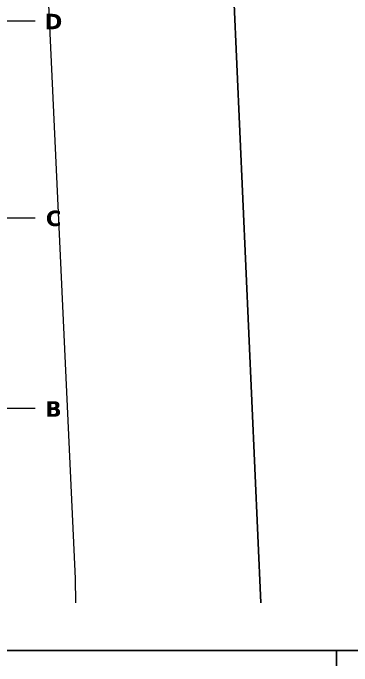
# Model space of a CAD drawing. Extents: x -1132 to 613, y -233 to 616.
# Drawn here: x 88.1 to 197.6, y -179.5 to 31.5 of the extents above; entities that cross this region are included whole.
import ezdxf
from ezdxf.lldxf.tags import DXFTag

# ---------------------------------------------------------------- set-up
doc = ezdxf.new("R2010")
doc.units = 0
doc.layers.get('0').update_dxf_attribs({"lineweight": 13})
for name, color, linetype, lineweight, true_color in [('A-DETL-____-OTLN', 5, 'Continuous', 9, 0x0000ff), ('C-PROP-LINE-OTLN', 7, '_Grundgrenze_', 25, 0x800000), ('S-GRID-____-IDEN', 7, 'Continuous', 9, 0x5555aa)]:
    doc.layers.add(name, color=color, linetype=linetype, lineweight=lineweight, true_color=true_color)
doc.layers.add('S-GRID-____-OTLN', color=7, linetype='Continuous', lineweight=5)
doc.styles.get("Standard").update_dxf_attribs({"font": 'arial.ttf'})
tags = doc.linetypes.add('_Grundgrenze_', pattern=[0.45, 0.2, -0.05, 0.05, -0.05, 0.05, -0.05]).pattern_tags.tags
tags[14:15] = [DXFTag(74, 4), DXFTag(75, 0), DXFTag(340, '0'), DXFTag(46, 1.0), DXFTag(50, 0.0), DXFTag(44, 0.0), DXFTag(45, 0.0)]
tags[12:13] = [DXFTag(74, 4), DXFTag(75, 0), DXFTag(340, '0'), DXFTag(46, 1.0), DXFTag(50, 0.0), DXFTag(44, 0.0), DXFTag(45, 0.0)]
tags[10:11] = [DXFTag(74, 4), DXFTag(75, 0), DXFTag(340, '0'), DXFTag(46, 1.0), DXFTag(50, 0.0), DXFTag(44, 0.0), DXFTag(45, 0.0)]
tags[8:9] = [DXFTag(74, 4), DXFTag(75, 0), DXFTag(340, '0'), DXFTag(46, 1.0), DXFTag(50, 0.0), DXFTag(44, 0.0), DXFTag(45, 0.0)]
tags[6:7] = [DXFTag(74, 4), DXFTag(75, 0), DXFTag(340, '0'), DXFTag(46, 1.0), DXFTag(50, 0.0), DXFTag(44, 0.0), DXFTag(45, 0.0)]
tags[4:5] = [DXFTag(74, 4), DXFTag(75, 0), DXFTag(340, '0'), DXFTag(46, 1.0), DXFTag(50, 0.0), DXFTag(44, 0.0), DXFTag(45, 0.0)]
tags = doc.linetypes.add('_Rasterlinie_', pattern=[0.375, 0.2, -0.05, 0.075, -0.05]).pattern_tags.tags
tags[10:11] = [DXFTag(74, 4), DXFTag(75, 0), DXFTag(340, '0'), DXFTag(46, 1.0), DXFTag(50, 0.0), DXFTag(44, 0.0), DXFTag(45, 0.0)]
tags[8:9] = [DXFTag(74, 4), DXFTag(75, 0), DXFTag(340, '0'), DXFTag(46, 1.0), DXFTag(50, 0.0), DXFTag(44, 0.0), DXFTag(45, 0.0)]
tags[6:7] = [DXFTag(74, 4), DXFTag(75, 0), DXFTag(340, '0'), DXFTag(46, 1.0), DXFTag(50, 0.0), DXFTag(44, 0.0), DXFTag(45, 0.0)]
tags[4:5] = [DXFTag(74, 4), DXFTag(75, 0), DXFTag(340, '0'), DXFTag(46, 1.0), DXFTag(50, 0.0), DXFTag(44, 0.0), DXFTag(45, 0.0)]
tags = doc.linetypes.add('_Strichliert - Fein_', pattern=[0.15, 0.1, -0.05]).pattern_tags.tags
tags[6:7] = [DXFTag(74, 4), DXFTag(75, 0), DXFTag(340, '0'), DXFTag(46, 1.0), DXFTag(50, 0.0), DXFTag(44, 0.0), DXFTag(45, 0.0)]
tags[4:5] = [DXFTag(74, 4), DXFTag(75, 0), DXFTag(340, '0'), DXFTag(46, 1.0), DXFTag(50, 0.0), DXFTag(44, 0.0), DXFTag(45, 0.0)]

# ---------------------------------------------------------------- blocks, each defined once
blk = doc.blocks.new('Referenz-A0UJ2EK7XE', base_point=(-1124.08, -162.87))
at = {"layer": 'A-DETL-____-OTLN', "color": 0, "linetype": '_Strichliert - Fein_', "ltscale": 0.13}
for p, q in [((108.23, -151.26), (95.05, 133.95)), ((108.36, -159.1), (108.23, -151.26))]:
    blk.add_line(p, q, dxfattribs=at)
at = {"layer": 'C-PROP-LINE-OTLN', "color": 0, "linetype": '_Grundgrenze_', "lineweight": -2, "ltscale": 0.25}
blk.add_line((168.12, -159.1), (154.94, 137.61), dxfattribs=at)
at = {"layer": 'S-GRID-____-OTLN', "color": 0, "linetype": '_Rasterlinie_', "ltscale": 0.13}
for p, q in [((-1115.8, 28.98), (95.18, 28.98)), ((-1115.8, -34.62), (95.18, -34.62)), ((-1115.8, -96.22), (95.18, -96.22))]:
    blk.add_line(p, q, dxfattribs=at)
at = {"layer": 'S-GRID-____-IDEN', "color": 0, "linetype": 'Continuous', "lineweight": 5, "ltscale": 0.13, "char_height": 5, "attachment_point": 1}
for s, insert in [('{\\fVerdana|b1|i0;D}', (98.3, 31.27)), ('{\\fVerdana|b1|i0;C}', (98.67, -32.33)), ('{\\fVerdana|b1|i0;B}', (98.54, -93.93))]:
    blk.add_mtext(s, dxfattribs=dict(at, insert=insert))

msp = doc.modelspace()

# ---------------------------------------------------------------- linework, layer by layer
at = {"color": 0, "linetype": 'ByBlock', "lineweight": -2, "ltscale": 0.13}
for p, q in [((-1132.42, -174.47), (607.58, -174.47)), ((192.58, -174.47), (192.58, -179.47))]:
    msp.add_line(p, q, dxfattribs=at)

# ---------------------------------------------------------------- block references
at = {"color": 9, "lineweight": 25, "ltscale": 0.25, "true_color": 0xc0c0c0}
msp.add_blockref('Referenz-A0UJ2EK7XE', (-1124.08, -162.87), dxfattribs=at)

doc.saveas('drawing.dxf')
